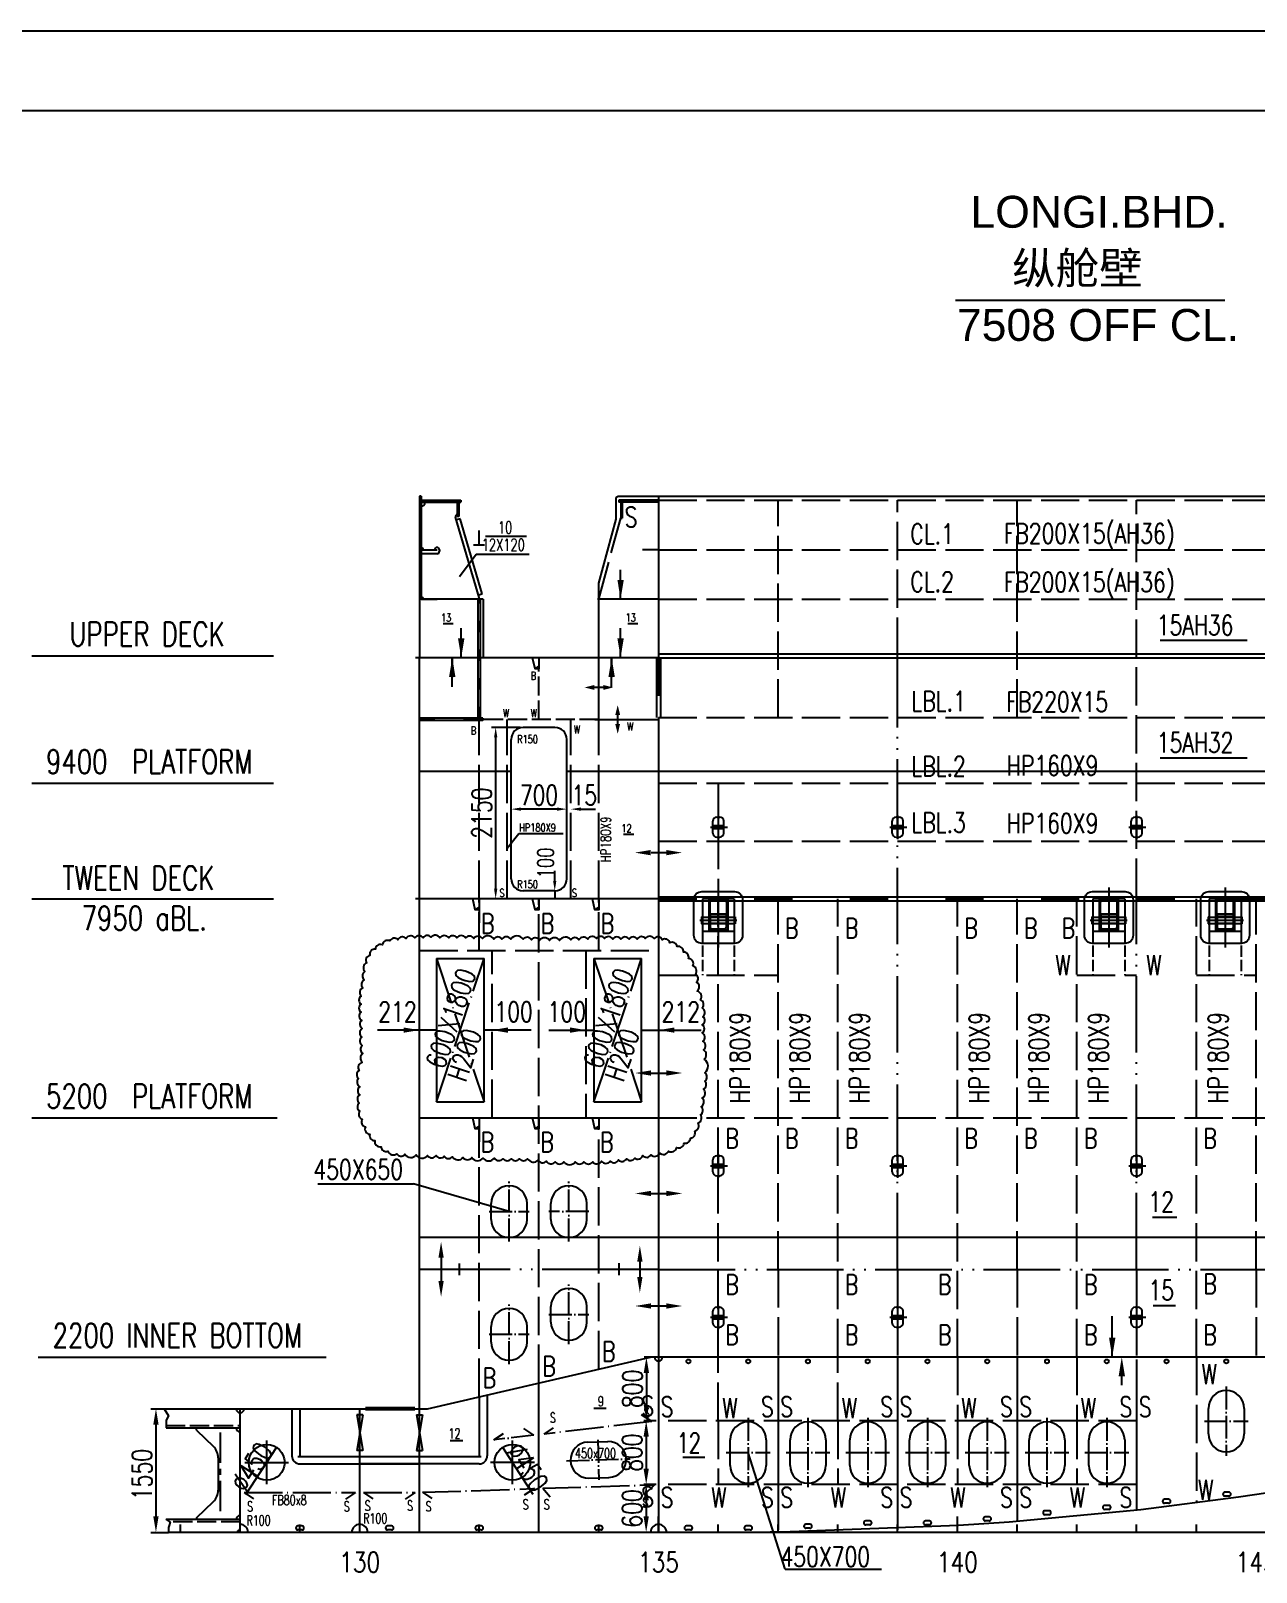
# Model space of a CAD drawing. Extents: x 415680 to 564480, y 322172 to 354547.
# Drawn here: x 522369 to 537746, y 332630 to 351972 of the extents above; entities that cross this region are included whole.
import ezdxf
from ezdxf.enums import TextEntityAlignment as Align

# ---------------------------------------------------------------- set-up
doc = ezdxf.new("R2010")
doc.units = 0
doc.header["$LTSCALE"] = 40
doc.header["$MEASUREMENT"] = 0
for name, pattern in [('ACAD_ISO02W100', [15, 12, -3]), ('ACAD_ISO03W100', [30, 12, -18]), ('ACAD_ISO04W100', [30.5, 24, -3, 0.5, -3]), ('ACAD_ISO05W100', [34, 24, -3, 0.5, -3, 0.5, -3]), ('CENTER', [50.8, 31.75, -6.35, 6.35, -6.35]), ('DASHDOT', [1, 0.5, -0.25, 0, -0.25]), ('HIDDEN', [0.375, 0.25, -0.125])]:
    doc.linetypes.add(name, pattern=pattern)
doc.layers.get('0').update_dxf_attribs({"linetype": 'CONTINUOUS'})
doc.layers.get('DEFPOINTS').update_dxf_attribs({"linetype": 'CONTINUOUS'})
for name, color, linetype in [('01CONTINUOUS', 2, 'CONTINUOUS'), ('11TEXTE', 4, 'CONTINUOUS'), ('12TEXTC', 6, 'CONTINUOUS'), ('BT_ENG', 7, 'CONTINUOUS'), ('C-CEN', 4, 'ACAD_ISO04W100'), ('C-CON', 4, 'CONTINUOUS'), ('C-DAS', 4, 'ACAD_ISO02W100'), ('C-PH', 4, 'ACAD_ISO05W100'), ('CENTER', 3, 'CENTER'), ('FRAME', 7, 'CONTINUOUS'), ('TEXT-ENG', 7, 'CONTINUOUS'), ('Y-CON', 2, 'CONTINUOUS'), ('Y-DAS', 2, 'ACAD_ISO02W100'), ('Y-H', 2, 'ACAD_ISO03W100'), ('Y-PH', 2, 'ACAD_ISO05W100')]:
    doc.layers.add(name, color=color, linetype=linetype)
doc.styles.add('ROMANS', font='romans.shx', dxfattribs={"width": 0.75, "height": 250, "bigfont": 'hzdx.shx'})
doc.styles.add('SWISS721LIGHTBT', font='swissl.ttf')
doc.dimstyles.new('DM-100', dxfattribs={"dimscale": 0, "dimtxt": 250, "dimasz": 200, "dimexe": 30, "dimexo": 30, "dimgap": 50, "dimtad": 1, "dimdec": 0, "dimzin": 0, "dimdsep": 46, "dimtxsty": 'ROMANS', "dimcen": 0, "dimclrd": 1, "dimclre": 1, "dimclrt": 1, "dimadec": 0, "dimazin": 0, "dimtfac": 1, "dimtdec": 0, "dimtmove": 0, "dimatfit": 3, "dimfxl": 1, "dimtolj": 1, "dimtzin": 0, "dimarcsym": 0})
doc.dimstyles.new('DM-50', dxfattribs={"dimscale": 50, "dimtxt": 1, "dimasz": 2.5, "dimexe": 1, "dimexo": 1, "dimgap": 1, "dimtad": 1, "dimdec": 0, "dimdsep": 46, "dimtxsty": 'ROMANS', "dimblk1": 'CLOSEDBLANK', "dimblk2": 'CLOSEDBLANK', "dimcen": 0, "dimclrd": 1, "dimclre": 1, "dimclrt": 1, "dimadec": 0, "dimazin": 0, "dimtfac": 1, "dimtdec": 0, "dimtmove": 0, "dimatfit": 3, "dimldrblk": 'CLOSEDBLANK', "dimfxl": 1, "dimtolj": 1, "dimarcsym": 0})

# ---------------------------------------------------------------- blocks, each defined once
blk = doc.blocks.new('A$C599E7B12')
at = {"layer": 'C-CEN', "ltscale": 0.3}
for p, q in [((275, 870), (275, 0)), ((0, 435), (550, 435))]:
    blk.add_line(p, q, dxfattribs=at)
at = {"layer": 'C-CON'}
for p, q in [((50, 275), (50, 595)), ((500, 595), (500, 275))]:
    blk.add_line(p, q, dxfattribs=at)
for centre, start, end in [((275, 595), 0, 180), ((275, 275), 180, 0)]:
    blk.add_arc(centre, 225, start, end, dxfattribs=at)
blk = doc.blocks.new('*D84')
at = {"color": 1, "linetype": 'ByBlock', "transparency": 16777216}
for p, q in [((530216, 333730), (530061, 333730)), ((530091, 333530), (530091, 333330)), ((530216, 333130), (530061, 333130))]:
    blk.add_line(p, q, dxfattribs=at)
for points in [[(530058, 333530), (530124, 333530), (530091, 333730)], [(530058, 333330), (530124, 333330), (530091, 333130)]]:
    blk.add_solid(points, dxfattribs=at)
at = {"layer": 'DEFPOINTS', "color": 0, "linetype": 'ByBlock', "transparency": 16777216}
for p in [(530246, 333730), (530091, 333130), (530246, 333130)]:
    blk.add_point(p, dxfattribs=at)
at = {"color": 1, "linetype": 'ByBlock', "transparency": 16777216, "insert": (529916, 333430), "char_height": 250, "attachment_point": 5, "rotation": 90, "style": 'ROMANS'}
blk.add_mtext('\\A1;600', dxfattribs=at)
blk = doc.blocks.new('*D83')
at = {"color": 1, "linetype": 'ByBlock', "transparency": 16777216}
for p, q in [((530216, 334530), (530061, 334530)), ((530091, 334330), (530091, 333930)), ((530216, 333730), (530061, 333730))]:
    blk.add_line(p, q, dxfattribs=at)
for points in [[(530058, 334330), (530124, 334330), (530091, 334530)], [(530058, 333930), (530124, 333930), (530091, 333730)]]:
    blk.add_solid(points, dxfattribs=at)
at = {"layer": 'DEFPOINTS', "color": 0, "linetype": 'ByBlock', "transparency": 16777216}
for p in [(530246, 334530), (530091, 333730), (530246, 333730)]:
    blk.add_point(p, dxfattribs=at)
at = {"color": 1, "linetype": 'ByBlock', "transparency": 16777216, "insert": (529916, 334130), "char_height": 250, "attachment_point": 5, "rotation": 90, "style": 'ROMANS'}
blk.add_mtext('\\A1;800', dxfattribs=at)
blk = doc.blocks.new('*D82')
at = {"color": 1, "linetype": 'ByBlock', "transparency": 16777216}
for p, q in [((530216, 335330), (530064, 335330)), ((530094, 335130), (530094, 334730)), ((530216, 334530), (530064, 334530))]:
    blk.add_line(p, q, dxfattribs=at)
for points in [[(530060, 335130), (530127, 335130), (530094, 335330)], [(530060, 334730), (530127, 334730), (530094, 334530)]]:
    blk.add_solid(points, dxfattribs=at)
at = {"layer": 'DEFPOINTS', "color": 0, "linetype": 'ByBlock', "transparency": 16777216}
for p in [(530246, 335330), (530094, 334530), (530246, 334530)]:
    blk.add_point(p, dxfattribs=at)
at = {"color": 1, "linetype": 'ByBlock', "transparency": 16777216, "insert": (529919, 334930), "char_height": 250, "attachment_point": 5, "rotation": 90, "style": 'ROMANS'}
blk.add_mtext('\\A1;800', dxfattribs=at)
blk = doc.blocks.new('POT')
at = {"color": 90, "linetype": 'Continuous'}
for p, q in [((-0.99, 0), (1.17, 0)), ((-0.68, -0.75), (-0.68, 0.75)), ((-0.68, 0.2), (0.68, 0.2)), ((-0.18, 1.25), (0.18, 1.25)), ((0, 1.44), (0, -1.52)), ((0.68, -0.75), (0.68, 0.75)), ((-0.68, -0.2), (0.68, -0.2)), ((-0.18, -1.25), (0.18, -1.25))]:
    blk.add_line(p, q, dxfattribs=at)
for centre, start, end in [((-0.18, 0.75), 90, 180), ((0.18, 0.75), 0, 90), ((-0.18, -0.75), 180, 270), ((0.18, -0.75), 270, 0)]:
    blk.add_arc(centre, 0.5, start, end, dxfattribs=at)
blk = doc.blocks.new('A$C0D5C6EFE')
at = {"color": 3, "linetype": 'DASHDOT'}
for p, q in [((0, 4.1), (0, -3.4)), ((-2.32, 0), (2.32, 0))]:
    blk.add_line(p, q, dxfattribs=at)
at = {"color": 5, "linetype": 'HIDDEN'}
for p, q in [((2, 2.7), (-2, 2.7)), ((-2, 2.7), (-2, -1.35)), ((-1.2, 2.7), (-1.2, -1.35)), ((1.2, 2.55), (-1.2, 2.55)), ((1.2, 2.7), (1.2, -1.35)), ((2, 2.7), (2, -1.35)), ((-2.12, 0.45), (-2, 0.45)), ((-2.12, 0.45), (-2.12, -0.45)), ((-2, 0.4), (2, 0.4)), ((2.12, 0.45), (2, 0.45)), ((2.12, 0.45), (2.12, -0.45)), ((-2.12, -0.45), (-2, -0.45)), ((-2, -0.4), (2, -0.4)), ((2.12, -0.45), (2, -0.45))]:
    blk.add_line(p, q, dxfattribs=at)
at = {"color": 7, "linetype": 'Continuous'}
for p, q in [((-1, 0.8), (-1, -0.9)), ((-1, 0.8), (1, 0.8)), ((-1, 0.5), (1, 0.5)), ((1, 0.8), (1, -0.9)), ((-1, -0.35), (1, -0.35))]:
    blk.add_line(p, q, dxfattribs=at)
at = {"color": 5}
for p, q in [((-2, -1.35), (2, -1.35)), ((-1.2, -1.19), (1.2, -1.19))]:
    blk.add_line(p, q, dxfattribs=at)
at = {"color": 7}
for points in [[(-2.05, 3.6), (2.05, 3.6, -0.414214), (3.05, 2.6), (3.05, -1.9, -0.414214), (2.05, -2.9), (-2.05, -2.9, -0.414214), (-3.05, -1.9), (-3.05, 2.6, -0.414214)], [(-0.82, 2.45), (0.82, 2.45, -0.414214), (1.02, 2.25), (1.02, -0.9, -0.414214), (0.82, -1.1), (-0.82, -1.1, -0.414214), (-1.02, -0.9), (-1.02, 2.25, -0.414214)]]:
    blk.add_lwpolyline(points, format="xyb", close=True, dxfattribs=at)
for centre, start, end in [((-0.8, -0.9), 180, 270), ((0.8, -0.9), 270, 0)]:
    blk.add_arc(centre, 0.2, start, end, dxfattribs=at)
blk = doc.blocks.new('*D244')
at = {"color": 1, "linetype": 'ByBlock', "transparency": 16777216}
blk.add_line((528673, 333606), (528291, 334195), dxfattribs=at)
blk.add_solid([(528292, 334195), (528291, 334194), (528290, 334197)], dxfattribs=at)
at = {"layer": 'DEFPOINTS', "color": 0, "linetype": 'ByBlock', "transparency": 16777216}
for p in [(528290, 334197), (528535, 333819)]:
    blk.add_point(p, dxfattribs=at)
at = {"color": 1, "linetype": 'ByBlock', "transparency": 16777216, "insert": (528601, 333949), "char_height": 250, "attachment_point": 5, "rotation": 302.9666, "style": 'ROMANS'}
blk.add_mtext('\\A1;∅450', dxfattribs=at)
blk = doc.blocks.new('_CLOSEDBLANK')
at = {"color": 0, "linetype": 'ByBlock'}
for p, q in [((-1, 0.17), (0, 0)), ((-1, 0.17), (-1, -0.17)), ((0, 0), (-1, -0.17))]:
    blk.add_line(p, q, dxfattribs=at)
blk = doc.blocks.new('*D245')
at = {"color": 1, "linetype": 'ByBlock', "transparency": 16777216}
for p, q in [((524320, 347533), (523961, 347533)), ((524011, 347408), (524011, 345508)), ((524320, 345383), (523961, 345383))]:
    blk.add_line(p, q, dxfattribs=at)
for points in [[(523991, 347408), (524032, 347408), (524011, 347533)], [(523991, 345508), (524032, 345508), (524011, 345383)]]:
    blk.add_solid(points, dxfattribs=at)
at = {"layer": 'DEFPOINTS', "color": 0, "linetype": 'ByBlock', "transparency": 16777216}
for p in [(524370, 347533), (524011, 345383), (524370, 345383)]:
    blk.add_point(p, dxfattribs=at)
at = {"color": 1, "linetype": 'ByBlock', "transparency": 16777216, "insert": (523836, 346458), "char_height": 250, "attachment_point": 5, "rotation": 90, "style": 'ROMANS'}
blk.add_mtext('\\A1;2150', dxfattribs=at)

msp = doc.modelspace()

# ---------------------------------------------------------------- linework, layer by layer
at = {"color": 2}
msp.add_line((418280, 350971.6), (563380, 350971.6), dxfattribs=at)
for p, q in [((527995.9, 344860.4), (527697, 345868.6)), ((527754.9, 345849.2), (527706.9, 345835)), ((528033.9, 344908.2), (527754.9, 345849.2)), ((528075, 345632.2), (528589.4, 345632.2)), ((528622.9, 345399.8), (527958.2, 345399.8)), ((529769.8, 344840.3), (529769.8, 345209.5)), ((527986, 344893.9), (528033.9, 344908.2)), ((527995.9, 344840.4), (527995.9, 344860.4)), ((529495.9, 344840.3), (529495.9, 345042.6)), ((527980.9, 343345.3), (527980.9, 344840.4)), ((528010.9, 343345.3), (528010.9, 344840.4)), ((528045.9, 344840.4), (528045.9, 344105.4)), ((527769.8, 344105.4), (527769.8, 344474.6)), ((529769.8, 344105.4), (529769.8, 344474.6)), ((527657.5, 343741.2), (527657.5, 344105.4)), ((527657.5, 344105.4), (527657.5, 343859.6)), ((528695.9, 343965.4), (528665.9, 344105.4)), ((528695.9, 343965.4), (528665.9, 344105.4)), ((529657.5, 344105.4), (529657.5, 343859.6)), ((529657.5, 343741.2), (529657.5, 344105.4)), ((530220.9, 344105.4), (530220.9, 343354.9)), ((530270.9, 344105.4), (530270.9, 343354.9)), ((528039.4, 343345.3), (527245.9, 343345.3)), ((528039.4, 343315.3), (527245.9, 343315.3)), ((528039.4, 343345.3), (528039.4, 343315.3)), ((528493.7, 341894.8), (528345.9, 341710.8)), ((529049.1, 341894.8), (528493.7, 341894.8)), ((528945.9, 341180.3), (528545.9, 341180.3)), ((527945.9, 340940.3), (527915.9, 341080.3)), ((527945.9, 340940.3), (527915.9, 341080.3)), ((528695.9, 340940.3), (528665.9, 341080.3)), ((528695.9, 340940.3), (528665.9, 341080.3)), ((529445.9, 340940.3), (529415.9, 341080.3)), ((527457.9, 340332.3), (528057.9, 340332.3)), ((527457.9, 340332.3), (527457.9, 338532.3)), ((528057.9, 338532.3), (528057.9, 340332.3)), ((529433.9, 340332.3), (529433.9, 338532.3)), ((529433.9, 340332.3), (530033.9, 340332.3)), ((530033.9, 338532.3), (530033.9, 340332.3)), ((527457.9, 338532.3), (528057.9, 338532.3)), ((529433.9, 338532.3), (530033.9, 338532.3)), ((527945.9, 338192.3), (527915.9, 338332.3)), ((527945.9, 338192.3), (527915.9, 338332.3)), ((528695.9, 338192.3), (528665.9, 338332.3)), ((528695.9, 338192.3), (528665.9, 338332.3)), ((529445.9, 338192.3), (529415.9, 338332.3)), ((528370.9, 337155.6), (527170, 337504.5)), ((535939.5, 335330.4), (535939.5, 335841.5)), ((536059.5, 334976.2), (536059.5, 335088.6)), ((530550.1, 334074), (530827.2, 334074)), ((526495.9, 333130.4), (526495.9, 333330.4)), ((530245.9, 333130.4), (530245.9, 333330.4)), ((533995.9, 333130.4), (533995.9, 333330.4)), ((524245.9, 333130.4), (524245.9, 333230.4)), ((524995.9, 333130.4), (524995.9, 333230.4)), ((525745.9, 333130.4), (525745.9, 333230.4)), ((527245.9, 333130.4), (527245.9, 333230.4)), ((527995.9, 333130.4), (527995.9, 333230.4)), ((528745.9, 333130.4), (528745.9, 333230.4)), ((529495.9, 333130.4), (529495.9, 333230.4)), ((530796.9, 333130.4), (548995.9, 333130.4)), ((530995.9, 333130.4), (530995.9, 333230.4)), ((531745.9, 333130.4), (531745.9, 333230.4)), ((532495.9, 333130.4), (532495.9, 333230.4)), ((533245.9, 333130.4), (533245.9, 333230.4)), ((534745.9, 333130.4), (534745.9, 333230.4)), ((535495.9, 333130.4), (535495.9, 333230.4)), ((536245.9, 333130.4), (536245.9, 333230.4)), ((536995.9, 333130.4), (536995.9, 333230.4))]:
    msp.add_line(p, q)
at = {"ltscale": 1.5}
msp.add_line((527958.2, 345399.8), (527749.1, 345121.9), dxfattribs=at)
at = {"color": 3}
for p, q in [((529551.6, 343732.1), (529440.3, 343732.1)), ((529733.3, 343274.7), (529733.3, 343385.9))]:
    msp.add_line(p, q, dxfattribs=at)
at = {"color": 1, "linetype": 'ByBlock'}
for p, q in [((528970.9, 342205.3), (528520.9, 342205.3)), ((528970.9, 342205.3), (528845.9, 342205.3)), ((529270.9, 342205.3), (529456.2, 342205.3)), ((530152.6, 341659.3), (530444.9, 341659.3)), ((528943.3, 341305.3), (528943.3, 341430.3)), ((528943.3, 341180.3), (528943.3, 341080.3)), ((527457.9, 339432.3), (526720, 339432.3)), ((528647.2, 339432.3), (528057.9, 339432.3)), ((528867.9, 339432.3), (529433.9, 339432.3)), ((530033.9, 339432.3), (530782, 339432.3)), ((530152.6, 338894), (530444.9, 338894)), ((530152.6, 337382.7), (530444.9, 337382.7)), ((527517.2, 336576.4), (527517.2, 336284.2)), ((530011.9, 336526.4), (530011.9, 336234.2)), ((530152.6, 335970.4), (530444.9, 335970.4)), ((523875.9, 334680.7), (524041.6, 334680.7)), ((523938.8, 334480.7), (523938.8, 333330.4)), ((525068.7, 333606.1), (525450.4, 334194.6)), ((523875.9, 333129.3), (524094.5, 333129.3))]:
    msp.add_line(p, q, dxfattribs=at)
for points in [[(529769.8, 344840.3, 0, 80, 0), (529769.8, 345082.1, 80, 80, 0)], [(527769.8, 344105.4, 0, 80, 0), (527769.8, 344347.2, 80, 80, 0)], [(529769.8, 344105.4, 0, 80, 0), (529769.8, 344347.2, 80, 80, 0)], [(527657.5, 344105.4, 0, 80, 0), (527657.5, 343863.6, 80, 80, 0)], [(529657.5, 344105.4, 0, 80, 0), (529657.5, 343863.6, 80, 80, 0)], [(535939.5, 335330.4, 0, 80, 0), (535939.5, 335572.2, 80, 80, 0)], [(536059.5, 335330.4, 0, 80, 0), (536059.5, 335088.6, 80, 80, 0)]]:
    msp.add_lwpolyline(points, format="xyseb")
for points in [[(530245.9, 344155.4), (542995.9, 344155.4)], [(530245.9, 344105.4), (542995.9, 344105.4)], [(530245.9, 341105.3), (542995.9, 341105.3)], [(530245.9, 341055.3), (542995.9, 341055.3)]]:
    msp.add_lwpolyline(points)
msp.add_lwpolyline([(530818.7, 339067.1, 0.5205671), (530810.9, 339184.9, 0.5205671), (530803, 339294.8, 0.5205671), (530795.2, 339396.8, 0.5205671), (530795.2, 339498.9, 0.5205671), (530803, 339600.9, 0.5205671), (530795.2, 339710.9, 0.5205671), (530771.6, 339812.9, 0.5205671), (530732.3, 339922.8, 0.5205671), (530724.5, 340032.7, 0.5205671), (530708.7, 340134.8, 0.5205671), (530677.3, 340236.8, 0.5205671), (530622.3, 340331, 0.5205671), (530559.5, 340409.5, 0.5205671), (530480.9, 340480.2, 0.5205671), (530386.6, 340527.3, 0.5205671), (530292.3, 340566.5, 0.5205671), (530190.1, 340582.2, 0.5205671), (530080.1, 340582.2, 0.5205671), (529978, 340574.4, 0.5205671), (529875.8, 340574.4, 0.5205671), (529773.7, 340574.4, 0.5205671), (529671.5, 340574.4, 0.5205671), (529569.4, 340582.2, 0.5205671), (529467.2, 340582.2, 0.5205671), (529357.2, 340574.4, 0.5205671), (529247.2, 340566.5, 0.5205671), (529145.1, 340566.5, 0.5205671), (529003.7, 340558.7, 0.5205671), (528877.9, 340558.7, 0.5205671), (528752.2, 340558.7, 0.5205671), (528650.1, 340566.5, 0.5205671), (528547.9, 340574.4, 0.5205671), (528390.8, 340574.4, 0.5205671), (528280.8, 340574.4, 0.5205671), (528178.6, 340574.4, 0.5205671), (528037.2, 340582.2, 0.5205671), (527927.2, 340582.2, 0.5205671), (527825, 340590.1, 0.5205671), (527715, 340590.1, 0.5205671), (527612.9, 340590.1, 0.5205671), (527502.9, 340590.1, 0.5205671), (527392.9, 340597.9, 0.5205671), (527290.7, 340590.1, 0.5205671), (527188.6, 340590.1, 0.5205671), (527078.5, 340582.2, 0.5205671), (526976.4, 340566.5, 0.5205671), (526874.3, 340550.8, 0.5205671), (526780, 340503.7, 0.5205671), (526693.5, 340448.8, 0.5205671), (526622.8, 340370.3, 0.5205671), (526583.5, 340276.1, 0.5205671), (526560, 340166.2, 0.5205671), (526552.1, 340064.1, 0.5205671), (526536.4, 339962.1, 0.5205671), (526512.8, 339860, 0.5205671), (526512.8, 339758, 0.5205671), (526512.8, 339655.9, 0.5205671), (526520.7, 339553.8, 0.5205671), (526528.5, 339451.8, 0.5205671), (526520.7, 339341.9, 0.5205671), (526528.5, 339239.8, 0.5205671), (526536.4, 339137.8, 0.5205671), (526528.5, 339027.9, 0.5205671), (526489.2, 338925.8, 0.5205671), (526481.4, 338823.8, 0.5205671), (526497.1, 338721.7, 0.5205671), (526497.1, 338619.7, 0.5205671), (526489.2, 338517.6, 0.5205671), (526497.1, 338415.5, 0.5205671), (526528.5, 338313.5, 0.5205671), (526567.8, 338219.3, 0.5205671), (526622.8, 338125.1, 0.5205671), (526685.7, 338046.6, 0.5205671), (526764.2, 337968.1, 0.5205671), (526850.7, 337913.1, 0.5205671), (526960.7, 337881.7, 0.5205671), (527062.8, 337873.9, 0.5205671), (527204.3, 337866, 0.5205671), (527345.7, 337858.2, 0.5205671), (527455.7, 337858.2, 0.5205671), (527557.9, 337850.3, 0.5205671), (527660, 337842.5, 0.5205671), (527793.6, 337834.6, 0.5205671), (527903.6, 337834.6, 0.5205671), (528045, 337826.8, 0.5205671), (528186.5, 337826.8, 0.5205671), (528296.5, 337818.9, 0.5205671), (528398.6, 337818.9, 0.5205671), (528500.8, 337818.9, 0.5205671), (528602.9, 337818.9, 0.5205671), (528736.5, 337803.2, 0.5205671), (528838.6, 337787.5, 0.5205671), (528948.7, 337779.7, 0.5205671), (529058.7, 337779.7, 0.5205671), (529200.1, 337779.7, 0.5205671), (529310.1, 337779.7, 0.5205671), (529420.1, 337779.7, 0.5205671), (529530.1, 337787.5, 0.5205671), (529640.1, 337787.5, 0.5205671), (529742.3, 337803.2, 0.5205671), (529844.4, 337818.9, 0.5205671), (529946.6, 337826.8, 0.5205671), (530048.7, 337858.2, 0.5205671), (530150.9, 337866, 0.5205671), (530260.9, 337889.6, 0.5205671), (530370.9, 337913.1, 0.5205671), (530473, 337960.2, 0.5205671), (530567.3, 338015.2, 0.5205671), (530645.9, 338078, 0.5205671), (530700.9, 338164.3, 0.5205671), (530740.2, 338266.4, 0.5205671), (530771.6, 338368.4, 0.5205671), (530779.5, 338470.5, 0.5205671), (530795.2, 338580.4, 0.5205671), (530810.9, 338690.3, 0.5205671), (530826.6, 338792.4, 0.5205671), (530826.6, 338894.4, 0.5205671), (530818.7, 339067.1)], format="xyb", close=True)
for centre, radius, start, end in [((527720.9, 345875.7), 25, 90, 196.51703), ((528545.9, 341330.3), 150, 180, 270), ((528945.9, 341330.3), 150, 270, 0)]:
    msp.add_arc(centre, radius, start, end)
at = {"color": 3}
for points in [[(529440.3, 343762.9), (529440.3, 343701.3), (529315.3, 343732.1)], [(529551.6, 343762.9), (529551.6, 343701.3), (529676.6, 343732.1)], [(529764.1, 343385.9), (529702.5, 343385.9), (529733.3, 343510.4)], [(529764.1, 343274.7), (529702.5, 343274.7), (529733.3, 343149.7)]]:
    msp.add_solid(points, dxfattribs=at)
at = {"color": 1, "linetype": 'ByBlock'}
for points in [[(528520.9, 342226.1), (528520.9, 342184.5), (528395.9, 342205.3)], [(528970.9, 342226.1), (528970.9, 342184.5), (529095.9, 342205.3)], [(529270.9, 342226.1), (529270.9, 342184.5), (529145.9, 342205.3)], [(530147.9, 341625.9), (530147.9, 341692.6), (529947.9, 341659.3)], [(530344, 341625.9), (530344, 341692.6), (530544, 341659.3)], [(528922.5, 341305.3), (528964.1, 341305.3), (528943.3, 341180.3)], [(527045.9, 339465.6), (527045.9, 339399), (527245.9, 339432.3)], [(528357.9, 339465.6), (528357.9, 339399), (528157.9, 339432.3)], [(529133.9, 339465.6), (529133.9, 339399), (529333.9, 339432.3)], [(530445.9, 339465.6), (530445.9, 339399), (530245.9, 339432.3)], [(530152.6, 338860.6), (530152.6, 338927.3), (529952.6, 338894)], [(530344, 338860.6), (530344, 338927.3), (530544, 338894)], [(530152.6, 337349.4), (530152.6, 337416), (529952.6, 337382.7)], [(530344, 337349.4), (530344, 337416), (530544, 337382.7)], [(527483.9, 336576.4), (527550.6, 336576.4), (527517.2, 336776.4)], [(529978.6, 336526.4), (530045.2, 336526.4), (530011.9, 336726.4)], [(527483.9, 336284.2), (527550.6, 336284.2), (527517.2, 336084.2)], [(529978.6, 336335.1), (530045.2, 336335.1), (530011.9, 336135.1)], [(530152.6, 335937.1), (530152.6, 336003.8), (529952.6, 335970.4)], [(530344, 335937.1), (530344, 336003.8), (530544, 335970.4)], [(523905.5, 334480.7), (523972.1, 334480.7), (523938.8, 334680.7)], [(525450.1, 334194.9), (525450.8, 334194.4), (525451.8, 334196.7)], [(523905.5, 333330.4), (523972.1, 333330.4), (523938.8, 333130.4)]]:
    msp.add_solid(points, dxfattribs=at)
at = {"layer": '01CONTINUOUS'}
msp.add_line((537352.5, 348589), (533972.2, 348589), dxfattribs=at)
at = {"layer": 'BT_ENG'}
msp.add_line((415780, 351971.6), (564380, 351971.6), dxfattribs=at)
at = {"layer": 'C-CEN', "ltscale": 0.6}
for p, q in [((527457.9, 338532.3), (528057.9, 340332.3)), ((527457.9, 340332.3), (528057.9, 338532.3)), ((529433.9, 338532.3), (530033.9, 340332.3)), ((529433.9, 340332.3), (530033.9, 338532.3))]:
    msp.add_line(p, q, dxfattribs=at)
at = {"layer": 'C-CEN', "ltscale": 0.3}
for p, q in [((528370.9, 336780.3), (528370.9, 337530.9)), ((529120.9, 336780.3), (529120.9, 337530.9)), ((528120.9, 337155.3), (528620.9, 337155.3)), ((529370.9, 337155.3), (528870.9, 337155.3)), ((529120.9, 335490.5), (529120.9, 336241.1)), ((528370.9, 335240.1), (528370.9, 335990.7)), ((528870.9, 335865.5), (529370.9, 335865.5)), ((528120.9, 335615.1), (528620.9, 335615.1)), ((528682, 334348.3), (528181, 334289.9)), ((529483.2, 334290.6), (529498.7, 333790.8)), ((529091.1, 334028.3), (529890.7, 334053))]:
    msp.add_line(p, q, dxfattribs=at)
at = {"layer": 'C-CEN'}
for p, q in [((530160.1, 334520.4), (530032.4, 334603.9)), ((528682, 334348.3), (528554.3, 334431.7)), ((528811.2, 334363.3), (528929.2, 334442.3)), ((528181, 334289.9), (528299, 334368.9)), ((528688.5, 333679.3), (528560.8, 333595.8)), ((528792.6, 333682.7), (528886.3, 333576.5)), ((530193.5, 333725.9), (530063.1, 333595.1)), ((525045.6, 333630.4), (525163.6, 333551.4)), ((526444, 333630.4), (526316.4, 333546.9)), ((526543.8, 333630.4), (526661.8, 333551.4)), ((527192.3, 333630.4), (527064.7, 333546.9)), ((527284.7, 333632.9), (527402.7, 333554))]:
    msp.add_line(p, q, dxfattribs=at)
at = {"layer": 'C-CEN', "ltscale": 0.5}
for p, q in [((530160.1, 334520.4), (528811.2, 334363.3)), ((527284.7, 333632.9), (528668.8, 333678.6)), ((528792.6, 333682.7), (530193.5, 333725.9)), ((525045.6, 333630.4), (526444, 333630.4)), ((526543.8, 333630.4), (527192.3, 333630.4))]:
    msp.add_line(p, q, dxfattribs=at)
at = {"layer": 'C-CON'}
for p, q in [((527245.9, 346130.7), (527245.9, 344105.4)), ((527265.9, 346130.7), (527245.9, 346130.7)), ((527265.9, 346130.7), (527265.9, 344840.4)), ((527265.9, 346080.7), (527765.9, 346080.7)), ((527265.9, 346055.7), (527765.9, 346055.7)), ((527720.9, 346055.7), (527720.9, 345875.7)), ((527740.9, 346055.7), (527740.9, 345875.7)), ((527765.9, 346080.7), (527765.9, 346055.7)), ((529745.9, 346080.7), (529745.9, 346055.7)), ((530245.9, 346080.7), (529745.9, 346080.7)), ((530245.9, 346055.7), (529745.9, 346055.7)), ((529770.9, 346055.7), (529770.9, 345855.7)), ((529790.9, 346055.7), (529790.9, 345855.7)), ((527740.9, 345875.7), (527720.9, 345875.7)), ((529770.9, 345855.7), (529790.9, 345855.7)), ((527495.9, 345460.3), (527495.9, 345440.3)), ((527465.9, 345410.3), (527265.9, 345410.3)), ((527670.3, 344532.2), (527543.4, 344532.2)), ((529986.5, 344532.2), (529859.6, 344532.2)), ((536542.2, 344323.9), (537634.8, 344323.9)), ((528945.9, 343230.3), (528545.9, 343230.3)), ((528395.9, 341330.3), (528395.9, 343080.3)), ((529095.9, 341330.3), (529095.9, 343080.3)), ((536542.2, 342848.8), (537634.8, 342848.8)), ((529934.5, 341888.6), (529807.7, 341888.6)), ((525970.8, 337504.5), (527170, 337504.5)), ((528145.9, 337055.3), (528145.9, 337255.3)), ((528595.9, 337055.3), (528595.9, 337255.3)), ((528895.9, 337055.3), (528895.9, 337255.3)), ((529345.9, 337055.3), (529345.9, 337255.3)), ((536442.9, 337085.8), (536748.4, 337085.8)), ((542995.9, 336830.4), (527245.9, 336830.4)), ((528895.9, 335765.5), (528895.9, 335965.5)), ((529345.9, 335765.5), (529345.9, 335965.5)), ((536452.9, 335978.4), (536733.4, 335978.4)), ((528145.9, 335515.1), (528145.9, 335715.1)), ((528595.9, 335515.1), (528595.9, 335715.1)), ((526533.9, 334606.6), (526458.9, 334606.6)), ((527208, 334606.6), (527282.9, 334606.6)), ((529433.2, 334687), (529588.8, 334687)), ((524066.2, 334440.4), (524995.9, 334440.4)), ((525329.3, 333733), (525329.3, 334283)), ((527632.5, 334283.5), (527788.1, 334283.5)), ((528412.5, 333733), (528412.5, 334283)), ((529359.1, 334261.7), (529608.9, 334269.4)), ((524720.9, 334063.6), (524720.9, 333644.7)), ((526533.9, 334156.6), (526458.9, 334156.6)), ((527208, 334156.6), (527282.9, 334156.6)), ((531834.5, 332668.6), (531370.9, 334130.4)), ((525054.3, 334008), (525604.3, 334008)), ((528687.5, 334008), (528137.5, 334008)), ((529372.9, 333811.9), (529622.8, 333819.6)), ((535896, 333468.4), (535845.8, 333468.4)), ((536646, 333545.1), (536595.8, 333545.1)), ((536646, 333495.1), (536595.8, 333495.1)), ((537403, 333634.8), (537352.8, 333634.8)), ((537403, 333584.8), (537352.8, 333584.8)), ((524995.9, 333290.4), (524066.2, 333290.4)), ((532896, 333274.4), (532845.8, 333274.4)), ((533646, 333274.4), (533595.8, 333274.4)), ((534396, 333324.5), (534345.8, 333324.5)), ((534396, 333274.5), (534345.8, 333274.5)), ((535146, 333401.8), (535095.8, 333401.8)), ((535146, 333351.8), (535095.8, 333351.8)), ((535896, 333418.4), (535845.8, 333418.4)), ((525771, 333210.4), (525720.8, 333210.4)), ((525771, 333210.4), (525720.8, 333210.4)), ((525771, 333160.4), (525720.8, 333160.4)), ((525771, 333160.4), (525720.8, 333160.4)), ((526896, 333210.4), (526845.8, 333210.4)), ((526896, 333160.4), (526845.8, 333160.4)), ((528021, 333210.4), (527970.8, 333210.4)), ((528021, 333210.4), (527970.8, 333210.4)), ((528021, 333160.4), (527970.8, 333160.4)), ((528021, 333160.4), (527970.8, 333160.4)), ((529521, 333210.4), (529470.8, 333210.4)), ((529521, 333160.4), (529470.8, 333160.4)), ((530646, 333210.4), (530595.8, 333210.4)), ((530646, 333160.4), (530595.8, 333160.4)), ((531396, 333210.4), (531345.8, 333210.4)), ((531396, 333160.4), (531345.8, 333160.4)), ((532146, 333231.7), (532095.8, 333231.7)), ((532146, 333181.7), (532095.8, 333181.7)), ((532896, 333224.4), (532845.8, 333224.4)), ((533646, 333224.4), (533595.8, 333224.4)), ((531834.5, 332668.6), (533044.9, 332668.6))]:
    msp.add_line(p, q, dxfattribs=at)
at = {"layer": 'C-CON', "ltscale": 0.5}
for p, q in [((528095.9, 334854.5), (528095.9, 334089.6)), ((525645.9, 334680.4), (525645.9, 334089.6)), ((527189.5, 334692.9), (526569.3, 334692.9)), ((527189.5, 334667.9), (526569.3, 334667.9)), ((524445.9, 334412.9), (524445.9, 334437.9)), ((525745.9, 333989.6), (527245.9, 333989.6)), ((527995.9, 333989.6), (526495.9, 333989.6)), ((524445.9, 333310.7), (524445.9, 333285.7))]:
    msp.add_line(p, q, dxfattribs=at)
at = {"layer": 'C-CON'}
msp.add_lwpolyline([(529495.9, 345042.6), (529712.7, 345842.9, 0.0662179), (529716.1, 345869), (529716.1, 346105.7, -0.4142136), (529741.1, 346130.7), (549015.9, 346130.7)], format="xyb", dxfattribs=at)
for points in [[(527245.9, 342680.3), (528395.9, 342680.3)], [(529095.9, 342680.3), (545245.9, 342680.3)], [(524041.6, 334680.4), (524094.5, 334593.3), (524066.2, 334536.7), (524066.2, 334440.4)], [(524066.2, 333290.4), (524066.2, 333290.4), (524117.2, 333257.6), (524105.9, 333218), (524094.5, 333189.7), (524094.5, 333130.4)]]:
    msp.add_lwpolyline(points, dxfattribs=at)
for centre in [(530620.9, 335275.4), (531370.9, 335275.4), (532120.9, 335275.4), (532870.9, 335275.4), (533620.9, 335275.4), (534370.9, 335275.4), (535120.9, 335275.4), (535870.9, 335275.4), (536620.9, 335275.4), (537370.9, 335275.4)]:
    msp.add_circle(centre, 25, dxfattribs=at)
at = {"layer": 'C-CON', "ltscale": 0.5}
for centre in [(525329.3, 334008), (528412.5, 334008)]:
    msp.add_circle(centre, 225, dxfattribs=at)
at = {"layer": 'C-CON'}
for centre, radius, start, end in [((527265.9, 346055.7), 50, 270, 0), ((527265.9, 345460.3), 30, 0, 90), ((527465.9, 345460.3), 30, 0, 180), ((527465.9, 345440.3), 30, 270, 0), ((527265.9, 344840.4), 30, 0, 90), ((528545.9, 343080.3), 150, 90, 180), ((528945.9, 343080.3), 150, 0, 90), ((528370.9, 337255.3), 225, 0, 180), ((529120.9, 337255.3), 225, 0, 180), ((528370.9, 337055.3), 225, 180, 0), ((529120.9, 337055.3), 225, 180, 0), ((529120.9, 335965.5), 225, 0, 180), ((528370.9, 335715.1), 225, 0, 180), ((529120.9, 335765.5), 225, 180, 0), ((528370.9, 335515.1), 225, 180, 0), ((529366, 334036.8), 225, 91.76801, 271.76801), ((529615.9, 334044.5), 225, 271.76801, 91.76801), ((535845.8, 333443.4), 25, 90, 270), ((535896, 333443.4), 25, 270, 90), ((536595.8, 333520.1), 25, 90, 270), ((536646, 333520.1), 25, 270, 90), ((537352.8, 333609.8), 25, 90, 270), ((537403, 333609.8), 25, 270, 90), ((532845.8, 333249.4), 25, 90, 270), ((532896, 333249.4), 25, 270, 90), ((533595.8, 333249.4), 25, 90, 270), ((533646, 333249.4), 25, 270, 90), ((534345.8, 333299.5), 25, 90, 270), ((534396, 333299.5), 25, 270, 90), ((535095.8, 333376.8), 25, 90, 270), ((535146, 333376.8), 25, 270, 90), ((525720.8, 333185.4), 25, 90, 270), ((525720.8, 333185.4), 25, 90, 270), ((525771, 333185.4), 25, 270, 90), ((525771, 333185.4), 25, 270, 90), ((526845.8, 333185.4), 25, 90, 270), ((526896, 333185.4), 25, 270, 90), ((527970.8, 333185.4), 25, 90, 270), ((527970.8, 333185.4), 25, 90, 270), ((528021, 333185.4), 25, 270, 90), ((528021, 333185.4), 25, 270, 90), ((529470.8, 333185.4), 25, 90, 270), ((529521, 333185.4), 25, 270, 90), ((530595.8, 333185.4), 25, 90, 270), ((530646, 333185.4), 25, 270, 90), ((531345.8, 333185.4), 25, 90, 270), ((531396, 333185.4), 25, 270, 90), ((532095.8, 333206.7), 25, 90, 270), ((532146, 333206.7), 25, 270, 90)]:
    msp.add_arc(centre, radius, start, end, dxfattribs=at)
at = {"layer": 'C-CON', "ltscale": 0.5}
for centre, radius, start, end in [((530245.9, 335330.4), 50, 180, 0), ((524995.9, 334680.4), 50, 180, 0), ((524995.9, 334440.4), 50, 180, 270), ((524520.9, 334063.6), 200, 0, 46.15872), ((525745.9, 334089.6), 100, 180, 270), ((527995.9, 334089.6), 100, 270, 0), ((524520.9, 333660), 200, 313.84128, 0), ((524995.9, 333290.4), 50, 90, 180), ((524995.9, 333130.4), 35, 90, 180), ((524995.9, 333130.4), 100, 0, 90), ((526495.9, 333130.4), 100, 0, 180), ((530245.9, 333130.4), 100, 0, 180)]:
    msp.add_arc(centre, radius, start, end, dxfattribs=at)
at = {"layer": 'C-DAS'}
for p, q in [((529495.9, 344840.3), (529770.9, 345855.7)), ((527995.9, 341080.3), (527995.9, 343315.3)), ((528345.9, 341080.3), (528345.9, 343330.3)), ((529145.9, 341080.3), (529145.9, 343330.3)), ((529495.9, 341080.3), (529495.9, 343315.8)), ((527995.9, 340432.3), (527995.9, 341080.3)), ((528745.9, 335005.4), (528745.9, 341080.3)), ((529495.9, 340432.3), (529495.9, 341080.3)), ((530995.9, 335330.4), (530995.9, 341080.3)), ((531745.9, 336430.4), (531745.9, 341080.3)), ((532495.9, 335330.4), (532495.9, 341080.3)), ((533995.9, 335330.4), (533995.9, 341080.3)), ((534745.9, 336430.4), (534745.9, 341080.3)), ((535495.9, 335330.4), (535495.9, 341080.3)), ((536995.9, 335330.4), (536995.9, 341080.3)), ((537745.9, 336430.4), (537745.9, 341080.3)), ((527245.9, 340432.3), (530245.9, 340432.3)), ((528157.9, 338332.3), (528157.9, 340432.3)), ((529333.9, 340432.3), (529333.9, 338332.3)), ((527995.9, 334831.3), (527995.9, 338192.3)), ((529495.9, 335179.5), (529495.9, 338192.3)), ((536995.9, 335330.4), (536995.9, 333507.4)), ((536245.9, 334530.4), (530245.9, 334530.4)), ((530995.9, 334530.4), (530995.9, 333730.4)), ((532495.9, 334530.4), (532495.9, 333730.4)), ((533995.9, 334530.4), (533995.9, 333730.4)), ((535495.9, 334530.4), (535495.9, 333730.4)), ((536245.9, 333730.4), (530245.9, 333730.4))]:
    msp.add_line(p, q, dxfattribs=at)
at = {"layer": 'C-DAS', "ltscale": 0.5}
for p, q in [((528745.9, 343330.3), (528745.9, 343998.8)), ((529495.9, 343330.3), (528010.9, 343330.3)), ((524066.2, 334470.4), (524995.9, 334470.4)), ((524995.9, 333260.4), (524112.8, 333260.4))]:
    msp.add_line(p, q, dxfattribs=at)
at = {"layer": 'C-DAS'}
for points in [[(530245.9, 345460.3), (546745.9, 345460.3)], [(530245.9, 344840.3), (546745.9, 344840.3)], [(530245.9, 343354.9), (548132.6, 343354.9)], [(530245.9, 342530.3), (545245.9, 342530.3)], [(530245.9, 341805.3), (545245.9, 341805.3)], [(530245.9, 340120.4), (531745.9, 340120.4)], [(535495.9, 340120.4), (536245.9, 340120.4)], [(536995.9, 340120.4), (537745.9, 340120.4)]]:
    msp.add_lwpolyline(points, dxfattribs=at)
at = {"layer": 'C-PH', "ltscale": 0.5}
for p, q in [((526458.9, 334606.6), (526533.9, 334156.6)), ((526533.9, 334606.6), (526458.9, 334156.6)), ((527282.9, 334606.6), (527208, 334156.6)), ((527208, 334606.6), (527282.9, 334156.6)), ((524445.9, 334412.9), (524659.5, 334207.9)), ((524445.9, 333310.7), (524659.5, 333515.7))]:
    msp.add_line(p, q, dxfattribs=at)
at = {"layer": 'CENTER', "ltscale": 0.3}
msp.add_line((524745.9, 334385.1), (524745.9, 333346.4), dxfattribs=at)
at = {"layer": 'DEFPOINTS', "color": 0, "linetype": 'ByBlock'}
for p in [(527559.7, 344105.4), (527559.7, 344105.4), (527757.9, 339432.3), (525451.8, 334196.7), (525206.9, 333819.2)]:
    msp.add_point(p, dxfattribs=at)
at = {"layer": 'TEXT-ENG', "color": 1}
for p, q in [((522379.5, 344130.4), (525413.6, 344130.4)), ((522379.5, 342530.3), (525413.6, 342530.3)), ((522379.5, 341080.3), (525413.6, 341080.3)), ((522379.5, 338332.3), (525459.6, 338332.3)), ((522462.6, 335330.4), (526074.8, 335330.4))]:
    msp.add_line(p, q, dxfattribs=at)
at = {"layer": 'Y-CON'}
for p, q in [((530245.9, 346130.7), (530245.9, 344105.4)), ((527992.4, 345701.5), (527992.4, 345523)), ((527265.9, 345460.3), (527465.9, 345460.3)), ((527265.9, 345460.3), (527465.9, 345460.3)), ((527924.1, 345523), (528060.8, 345523)), ((530245.9, 345460.3), (530045.9, 345460.3)), ((528045.9, 344840.4), (527245.9, 344840.4)), ((527245.9, 344840.4), (527245.9, 344105.4)), ((527265.9, 344840.3), (527465.9, 344840.3)), ((530245.9, 344840.3), (529480.9, 344840.3)), ((529495.9, 343330.3), (529495.9, 344840.3)), ((530245.9, 344105.4), (527195.9, 344105.4)), ((527245.9, 333130.4), (527245.9, 344105.4)), ((529445.9, 343330.3), (530245.9, 343330.3)), ((530245.9, 343354.9), (530245.9, 333130.4)), ((530245.9, 341080.3), (527195.9, 341080.3)), ((527995.9, 340940.3), (527995.9, 340780.3)), ((527995.9, 338192.3), (527995.9, 338032.3)), ((527745.9, 336505.3), (527745.9, 336355.3)), ((529745.9, 336507.4), (529745.9, 336357.4)), ((527345.9, 334680.4), (530145.9, 335330.4)), ((542995.9, 335330.4), (530145.9, 335330.4)), ((530245.9, 335330.4), (530245.9, 335256.6)), ((531745.9, 335330.4), (531745.9, 333160.4)), ((533245.9, 335330.4), (533245.9, 333160.4)), ((534745.9, 335330.4), (534745.9, 333273.1)), ((536245.9, 335300.4), (536245.9, 333413.3)), ((528745.9, 333160.4), (528745.9, 335005.4)), ((527995.9, 334831.3), (527995.9, 334080.4)), ((524041.6, 334680.4), (526569.3, 334680.4)), ((524995.9, 333130.4), (524995.9, 334680.4)), ((525745.9, 334680.4), (525745.9, 334080.4)), ((526495.9, 333130.4), (526495.9, 334680.4)), ((527189.5, 334680.4), (527345.9, 334680.4)), ((528745.9, 333160.4), (528745.9, 334760.3)), ((525720.9, 334080.4), (528020.9, 334080.4))]:
    msp.add_line(p, q, dxfattribs=at)
for points in [[(528745.9, 344105.4), (528745.9, 343965.4), (528695.9, 343965.4), (528745.9, 343998.8)], [(528745.9, 344105.4), (528745.9, 343965.4), (528695.9, 343965.4), (528745.9, 343998.8)], [(527995.9, 341080.3), (527995.9, 340940.3), (527945.9, 340940.3), (527995.9, 340973.8)], [(527995.9, 341080.3), (527995.9, 340940.3), (527945.9, 340940.3), (527995.9, 340973.8)], [(528745.9, 341080.3), (528745.9, 340940.3), (528695.9, 340940.3), (528745.9, 340973.8)], [(528745.9, 341080.3), (528745.9, 340940.3), (528695.9, 340940.3), (528745.9, 340973.8)], [(529495.9, 341080.3), (529495.9, 340940.3), (529445.9, 340940.3), (529495.9, 340973.8)], [(527245.9, 338332.3), (530245.9, 338332.3)], [(527995.9, 338332.3), (527995.9, 338192.3), (527945.9, 338192.3), (527995.9, 338225.8)], [(527995.9, 338332.3), (527995.9, 338192.3), (527945.9, 338192.3), (527995.9, 338225.8)], [(528745.9, 338332.3), (528745.9, 338192.3), (528695.9, 338192.3), (528745.9, 338225.8)], [(529495.9, 338332.3), (529495.9, 338192.3), (529445.9, 338192.3), (529495.9, 338225.8)], [(528745.9, 338192.3), (528695.9, 338192.3), (528745.9, 338225.8)], [(524094.5, 333130.4), (524895.9, 333130.4), (528145.9, 333130.4), (530796.9, 333130.4), (531395.9, 333133.2), (531896.9, 333140.1), (534008.9, 333221.2), (534645.9, 333263.8), (536296.9, 333418.1), (537523.9, 333574.9), (537895.9, 333629.5), (539373.9, 333879.4), (540549.9, 334128.6), (541145.9, 334280.5), (542044.9, 334553.2), (542920.9, 334884.8), (543315.9, 335060.1), (543558.9, 335180.2)]]:
    msp.add_lwpolyline(points, dxfattribs=at)
at = {"layer": 'Y-DAS'}
for p, q in [((531745.9, 343354.9), (531745.9, 346080.7)), ((533245.9, 344130.4), (533245.9, 346080.7)), ((534745.9, 343354.9), (534745.9, 346080.7)), ((536245.9, 341105.3), (536245.9, 346080.7)), ((530995.9, 342530.3), (530995.9, 341105.3)), ((531745.9, 336430.4), (531745.9, 335330.4)), ((533245.9, 336430.4), (533245.9, 335330.4)), ((534745.9, 336430.4), (534745.9, 335330.4)), ((536245.9, 336430.4), (536245.9, 335330.4)), ((537745.9, 336430.4), (537745.9, 335330.4)), ((530995.9, 334530.4), (530995.9, 335330.4)), ((532495.9, 334530.4), (532495.9, 335330.4)), ((533995.9, 335330.4), (533995.9, 334530.4)), ((535495.9, 335330.4), (535495.9, 334530.4))]:
    msp.add_line(p, q, dxfattribs=at)
at = {"layer": 'Y-DAS', "ltscale": 0.3}
for p, q in [((530795.9, 340675.4), (530795.9, 340120.4)), ((531195.9, 340675.4), (531195.9, 340120.4)), ((535695.9, 340675.4), (535695.9, 340120.4)), ((536095.9, 340675.4), (536095.9, 340120.4)), ((537155.9, 340675.4), (537155.9, 340120.4)), ((537555.9, 340675.4), (537555.9, 340120.4))]:
    msp.add_line(p, q, dxfattribs=at)
at = {"layer": 'Y-DAS'}
for points in [[(530245.9, 346080.7), (548995.9, 346080.7)], [(530245.9, 338332.3), (542995.9, 338332.3)]]:
    msp.add_lwpolyline(points, dxfattribs=at)
at = {"layer": 'Y-H', "ltscale": 0.3}
msp.add_line((527995.9, 343345.3), (527995.9, 344840.4), dxfattribs=at)
at = {"layer": 'Y-H'}
msp.add_line((530245.9, 344105.4), (530245.9, 343354.9), dxfattribs=at)
at = {"layer": 'Y-H', "ltscale": 0.5}
msp.add_line((528039.4, 343330.3), (527245.9, 343330.3), dxfattribs=at)
at = {"layer": 'Y-H'}
msp.add_lwpolyline([(530245.9, 341080.3), (542995.9, 341080.3)], dxfattribs=at)
at = {"layer": 'Y-PH'}
for p, q in [((533245.9, 336430.4), (533245.9, 344130.4)), ((536245.9, 336430.4), (536245.9, 341105.3)), ((527745.9, 336430.3), (527245.9, 336430.3)), ((529745.9, 336430.3), (527745.9, 336430.3)), ((530245.9, 336430.3), (529745.9, 336430.3))]:
    msp.add_line(p, q, dxfattribs=at)
msp.add_lwpolyline([(530245.9, 336430.4), (542995.9, 336430.4)], dxfattribs=at)

# ---------------------------------------------------------------- block references
at = {"color": 90, "linetype": 'Continuous', "xscale": 100, "yscale": 100, "zscale": 100}
for p in [(530995.9, 341980.3), (533245.9, 341980.3), (536245.9, 341980.3), (530995.9, 337730.4), (533245.9, 337730.4), (536245.9, 337730.4), (530995.9, 335830.4), (533245.9, 335830.4), (536245.9, 335830.4)]:
    msp.add_blockref('POT', p, dxfattribs=at)
at = {"color": 7, "linetype": 'Continuous', "xscale": 100.0000000007276, "yscale": 99.99999999417923, "zscale": 99.99999999999991}
for p in [(530995.9, 340810.4), (535895.9, 340810.4), (537355.9, 340810.4)]:
    msp.add_blockref('A$C0D5C6EFE', p, dxfattribs=at)
at = {"layer": 'C-CON'}
for p in [(537095.9, 334089.7), (531095.9, 333695.4), (531845.9, 333695.4), (532595.9, 333695.4), (533345.9, 333695.4), (534095.9, 333695.4), (534845.9, 333695.4), (535595.9, 333695.4)]:
    msp.add_blockref('A$C599E7B12', p, dxfattribs=at)

# ---------------------------------------------------------------- texts
at = {"style": 'ROMANS'}
for s, height, width, p in [('S', 250, 0.75, (529821.1, 345744.5)), ('FB200X15(AH36)', 250, 0.75, (534578.7, 345540.1)), ('10', 150, 0.7, (528230.1, 345663.3)), ('CL.1', 250, 0.75, (533406.2, 345533.4)), ('12X120', 150, 0.7, (528027.4, 345447.6)), ('CL.2', 250, 0.75, (533406.2, 344933.4)), ('FB200X15(AH36)', 250, 0.75, (534578.7, 344930.1)), ('13', 100, 0.75, (527515.5, 344558.3)), ('13', 100, 0.75, (529831.7, 344558.3)), ('15AH36', 250, 0.75, (536497.5, 344389.9)), ('B', 100, 0.75, (528641.1, 343828.4)), ('LBL.1', 250, 0.75, (533419.1, 343435.5)), ('FB220X15', 250, 0.75, (534611, 343427.8)), ('W', 100, 0.75, (528293.5, 343357.8)), ('W', 100, 0.75, (528641.1, 343357.8)), ('B', 100, 0.75, (527891.1, 343140.7)), ('R150', 100, 0.75, (528472, 343031.9)), ('W', 100, 0.75, (529183.2, 343156.2)), ('W', 100, 0.75, (529851.6, 343192.8)), ('15AH32', 250, 0.75, (536497.5, 342914.8)), ('LBL.2', 250, 0.75, (533419.1, 342618.1)), ('HP160X9', 250, 0.75, (534616.1, 342627.3)), ('LBL.3', 250, 0.75, (533419.1, 341910.9)), ('HP160X9', 250, 0.75, (534616.1, 341902.3)), ('HP180X9', 100, 0.75, (528497.5, 341923.2)), ('12', 100, 0.75, (529779.7, 341914.7)), ('S', 100, 0.75, (528249.5, 341103.2)), ('R150', 100, 0.75, (528472, 341211.6)), ('S', 100, 0.75, (529158.5, 341103.2)), ('B', 250, 0.75, (528017.9, 340644.8)), ('B', 250, 0.75, (528767.9, 340644.8)), ('B', 250, 0.75, (529517.9, 340644.8)), ('B', 250, 0.75, (531833.2, 340586.7)), ('B', 250, 0.75, (532583.2, 340586.7)), ('B', 250, 0.75, (534083.2, 340586.7)), ('B', 250, 0.75, (534833.2, 340586.7)), ('B', 250, 0.75, (535303.1, 340586.7)), ('W', 250, 0.75, (535224.1, 340122)), ('W', 250, 0.75, (536365, 340122)), ('B', 250, 0.75, (528011.7, 337901.9)), ('B', 250, 0.75, (528761.7, 337901.9)), ('B', 250, 0.75, (529511.7, 337901.9)), ('B', 250, 0.75, (531083.2, 337949.3)), ('B', 250, 0.75, (531833.2, 337949.3)), ('B', 250, 0.75, (532583.2, 337949.3)), ('B', 250, 0.75, (534083.2, 337949.3)), ('B', 250, 0.75, (534833.2, 337949.3)), ('B', 250, 0.75, (535583.2, 337949.3)), ('B', 250, 0.75, (537083.2, 337949.3)), ('450X650', 250, 0.75, (525914.7, 337558.8)), ('12', 250, 0.75, (536393.9, 337151.9)), ('B', 250, 0.75, (531083.2, 336113.9)), ('B', 250, 0.75, (532583.2, 336113.9)), ('B', 250, 0.75, (533753.7, 336113.9)), ('B', 250, 0.75, (535583.2, 336113.9)), ('B', 250, 0.75, (537083.2, 336122.7)), ('15', 250, 0.75, (536393.9, 336044.5)), ('B', 250, 0.75, (531083.2, 335484.4)), ('B', 250, 0.75, (532583.2, 335484.4)), ('B', 250, 0.75, (533753.7, 335484.4)), ('B', 250, 0.75, (535583.2, 335484.4)), ('B', 250, 0.75, (537083.2, 335484.4)), ('B', 250, 0.75, (529537.1, 335275.6)), ('B', 250, 0.75, (528037.1, 334942.4)), ('B', 250, 0.75, (528787.1, 335089.7)), ('W', 250, 0.75, (537059.7, 334990.6)), ('9', 125, 0.7, (529484.6, 334712)), ('S', 250, 0.75, (530029.8, 334589.2)), ('S', 250, 0.75, (530272.6, 334580.2)), ('W', 250, 0.75, (531043.9, 334564.8)), ('S', 250, 0.75, (531529.8, 334580.2)), ('S', 250, 0.75, (531772.6, 334580.2)), ('W', 250, 0.75, (532543.9, 334564.8)), ('S', 250, 0.75, (533029.8, 334580.2)), ('S', 250, 0.75, (533272.6, 334580.2)), ('W', 250, 0.75, (534043.9, 334564.8)), ('S', 250, 0.75, (534529.8, 334580.2)), ('S', 250, 0.75, (534772.6, 334580.2)), ('W', 250, 0.75, (535543.9, 334564.8)), ('S', 250, 0.75, (536029.8, 334580.2)), ('S', 250, 0.75, (536272.6, 334580.2)), ('S', 125, 0.7, (528882, 334507)), ('S', 125, 0.7, (530059.1, 334571.4)), ('12', 125, 0.7, (527610.4, 334308.5)), ('12', 250, 0.7, (530476.3, 334128)), ('450x700', 125, 0.7, (529198.9, 334060.2)), ('S', 250, 0.75, (530029.8, 333451.5)), ('S', 250, 0.75, (530272.6, 333442.6)), ('W', 250, 0.75, (530905.4, 333442.6)), ('S', 250, 0.75, (531529.8, 333442.6)), ('S', 250, 0.75, (531772.6, 333442.6)), ('W', 250, 0.75, (532405.4, 333442.6)), ('S', 250, 0.75, (533029.8, 333442.6)), ('S', 250, 0.75, (533272.6, 333442.6)), ('W', 250, 0.75, (533905.4, 333442.6)), ('S', 250, 0.75, (534529.8, 333442.6)), ('S', 250, 0.75, (534772.6, 333442.6)), ('W', 250, 0.75, (535405.4, 333442.6)), ('S', 250, 0.75, (536029.8, 333442.6)), ('W', 250, 0.75, (537016, 333537.2)), ('S', 125, 0.7, (525083, 333393.1)), ('FB80x8', 125, 0.7, (525395.8, 333472.9)), ('S', 125, 0.7, (526296.2, 333393.1)), ('S', 125, 0.7, (526557.3, 333402.8)), ('S', 125, 0.7, (527091, 333402.8)), ('S', 125, 0.7, (527322.2, 333394)), ('S', 125, 0.7, (528541.6, 333417.4)), ('S', 125, 0.7, (528805.7, 333418.1)), ('S', 125, 0.7, (530043, 333441.2)), ('R100', 125, 0.7, (525075.3, 333217.4)), ('R100', 125, 0.7, (526539.4, 333242.7)), ('450X700', 250, 0.75, (531776.3, 332700.1))]:
    msp.add_text(s, height=height, dxfattribs=dict(at, width=width)).set_placement(p)
at = {"style": 'ROMANS', "width": 0.75}
for s, rotation, p in [('600X1800', 71.56505, (527555.7, 338930.2)), ('600X1800', 71.56505, (529531.7, 338930.2)), ('HP180X9', 90, (531393.3, 338510.8)), ('HP180X9', 90, (532143.3, 338510.8)), ('HP180X9', 90, (532893.3, 338510.8)), ('HP180X9', 90, (534393.3, 338510.8)), ('HP180X9', 90, (535143.3, 338510.8)), ('HP180X9', 90, (535893.3, 338510.8)), ('HP180X9', 90, (537393.3, 338510.8)), ('H200', 71.56505, (527826.8, 338769.2)), ('H200', 71.56505, (529802.8, 338769.2))]:
    msp.add_text(s, height=250, rotation=rotation, dxfattribs=at).set_placement(p)
at = {"color": 1, "style": 'ROMANS', "width": 0.75}
msp.add_text('1550', height=250, rotation=90, dxfattribs=at).set_placement((523888.8, 333535))
at = {"color": 1, "linetype": 'ByBlock', "char_height": 250, "style": 'ROMANS'}
for s, insert, attachment_point in [('\\A1;700', (528745.9, 342380.3), 5), ('\\A1;15', (529314.6, 342380.3), 5), ('212', (526729.4, 339662.3), 4), ('100', (528186.5, 339662.3), 4), ('100', (528853.7, 339662.3), 4), ('212', (530284.1, 339662.3), 4)]:
    msp.add_mtext(s, dxfattribs=dict(at, insert=insert, attachment_point=attachment_point))
at = {"color": 1, "linetype": 'ByBlock', "attachment_point": 5, "style": 'ROMANS'}
for s, insert, char_height, rotation in [('HP180X9', (529582.9, 341826), 125, 90), ('\\A1;100', (528828.1, 341529.8), 200, 90), ('\\A1;∅450', (525140.9, 333948.9), 250, 57.03338)]:
    msp.add_mtext(s, dxfattribs=dict(at, insert=insert, char_height=char_height, rotation=rotation))
at = {"layer": '11TEXTE', "style": 'SWISS721LIGHTBT'}
for s, p in [('LONGI.BHD.', (535774.9, 349500.9)), ('纵舱壁', (535502.1, 348793))]:
    msp.add_text(s, height=400, dxfattribs=at).set_placement(p, align=Align.CENTER)
at = {"layer": '12TEXTC', "style": 'SWISS721LIGHTBT'}
msp.add_text('7508 OFF CL.', height=400, dxfattribs=at).set_placement((535760.6, 348080.8), align=Align.CENTER)
at = {"layer": 'FRAME', "style": 'ROMANS', "width": 0.8}
for s, p in [('130', (526495.9, 332755.4)), ('135', (530245.9, 332755.4)), ('140', (533995.9, 332755.4)), ('145', (537745.9, 332755.4))]:
    msp.add_text(s, height=250, dxfattribs=at).set_placement(p, align=Align.MIDDLE)
at = {"layer": 'TEXT-ENG', "color": 1, "style": 'ROMANS', "width": 0.75}
msp.add_text('7950 aBL.', height=300, dxfattribs=at).set_placement((523006.3, 340688.5))
at = {"layer": 'TEXT-ENG', "color": 1, "char_height": 300, "width": 4189.533, "attachment_point": 1, "style": 'ROMANS'}
for s, insert in [('UPPER DECK', (522855, 344551.3)), ('9400  PLATFORM', (522559.5, 342951.2)), ('TWEEN DECK', (522764.1, 341491.3)), ('5200  PLATFORM', (522559.5, 338753.2)), ('2200 INNER BOTTOM', (522642.6, 335751.3))]:
    msp.add_mtext(s, dxfattribs=dict(at, insert=insert))

# ---------------------------------------------------------------- dimensions: what is measured, and where the dimension line sits
dim = msp.add_linear_dim(base=(528202.4, 341080.3), p1=(528560.5, 343230.3), p2=(528560.5, 341080.3), angle=90, dimstyle='DM-50')
dim.commit()
dim.dimension.update_dxf_attribs({"geometry": '*D245', "text_midpoint": (528027.4, 342155.3), "insert": (4190.9, -4302.3)})
at = {"layer": 'C-CON'}
for base, p1, p2, picture, middle in [((530093.5, 334530.4), (530245.9, 335330.4), (530245.9, 334530.4), '*D82', (529918.5, 334930.4)), ((530091, 333730.4), (530245.9, 334530.4), (530245.9, 333730.4), '*D83', (529916, 334130.4)), ((530091, 333130.4), (530245.9, 333730.4), (530245.9, 333130.4), '*D84', (529916, 333430.4))]:
    dim = msp.add_linear_dim(base=base, p1=p1, p2=p2, angle=90, dimstyle='DM-100', override={"dimscale": 1, "dimtmove": 1}, dxfattribs=at)
    dim.commit()
    dim.dimension.update_dxf_attribs({"geometry": picture, "text_midpoint": middle})
at = {"layer": 'C-CON', "ltscale": 0.5}
dim = msp.add_diameter_dim_2p(p1=(528535, 333819.2), p2=(528290.1, 334196.7), dimstyle='DM-50', override={"dimscale": 1}, dxfattribs=at)
dim.commit()
dim.dimension.update_dxf_attribs({"geometry": '*D244', "text_midpoint": (528495.3, 333880.4), "dimtype": 163})

doc.saveas('drawing.dxf')
